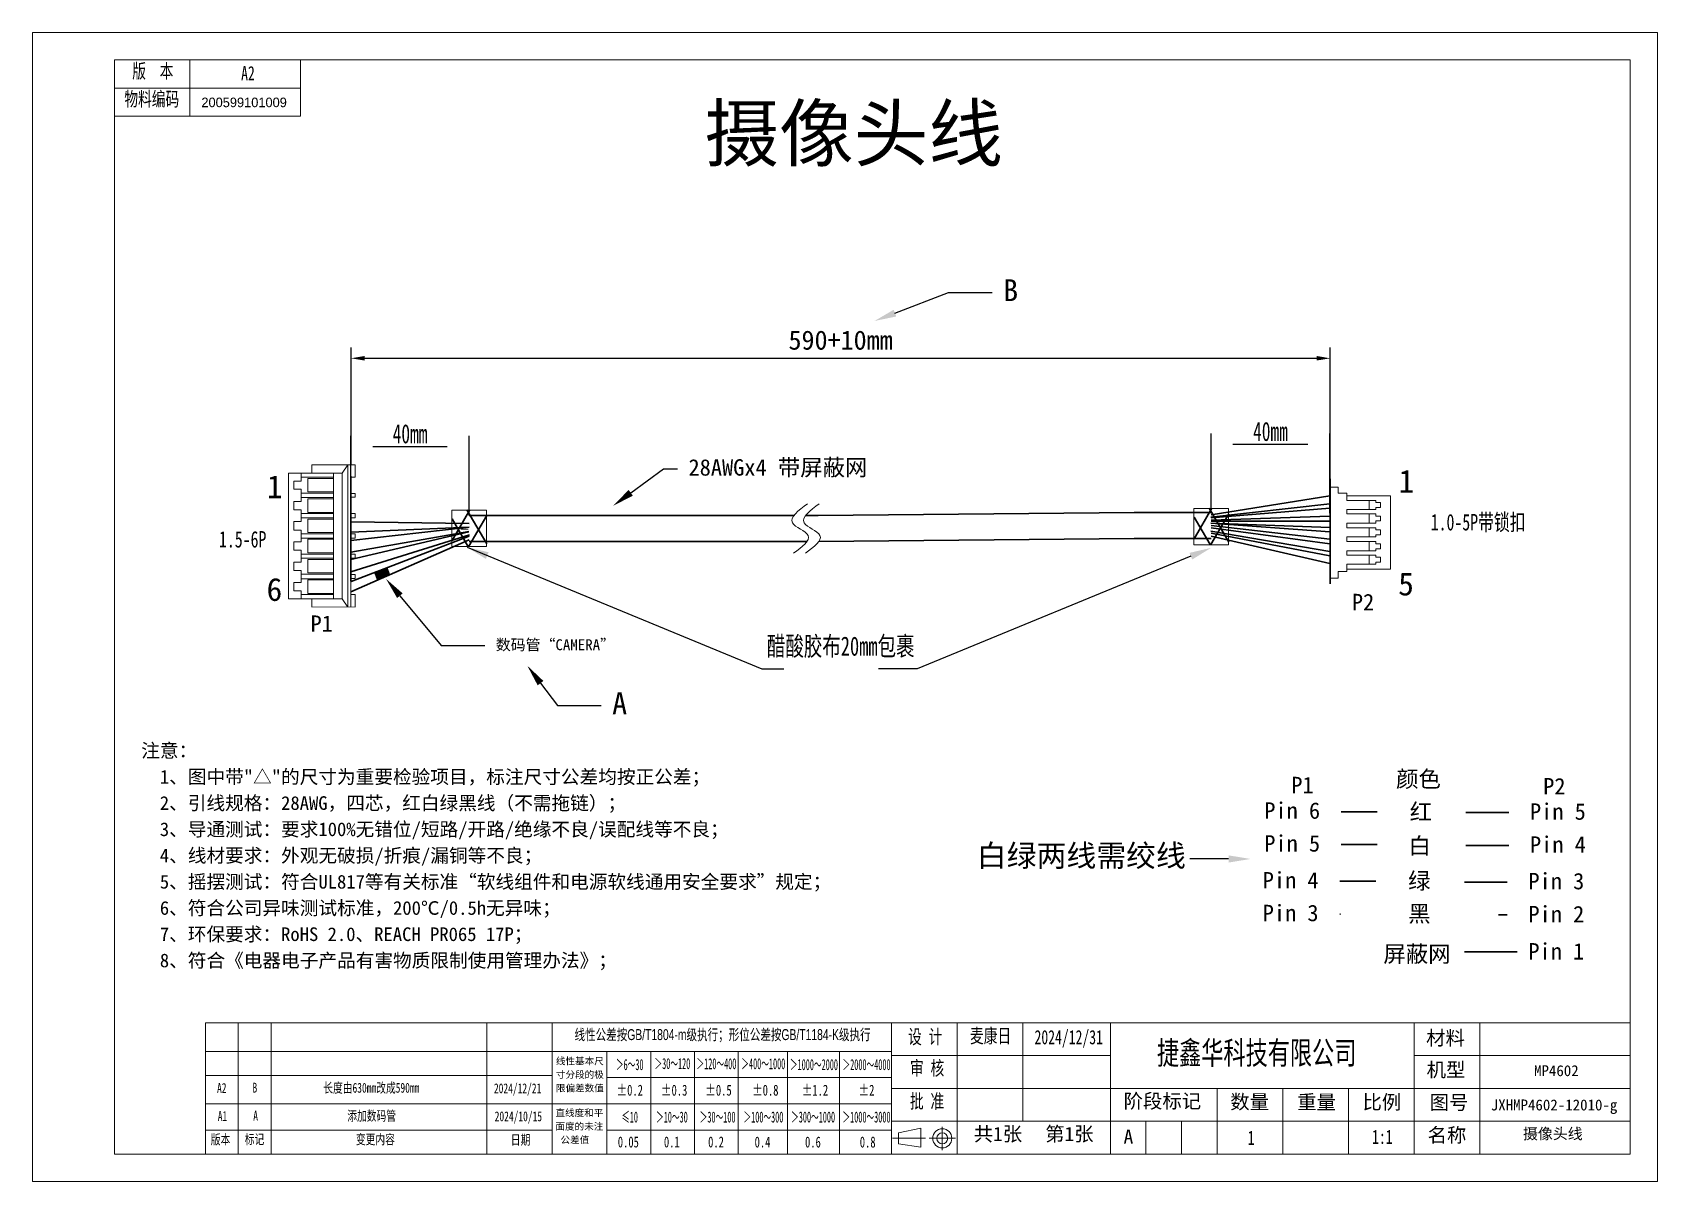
# Model space of a CAD drawing. Header units: millimetres. Extents: x 68 to 5666, y -2728 to 369.
# Drawn here: x 131.5 to 428.5, y -1430.6 to -1220.6 of the extents above; entities that cross this region are included whole.
import ezdxf
from ezdxf import colors
from ezdxf.entities.mleader import LeaderData, LeaderLine
from ezdxf.math import Vec2, Vec3

# ---------------------------------------------------------------- set-up
doc = ezdxf.new("R2010")
doc.units = ezdxf.units.MM
doc.header["$PDSIZE"] = -1
doc.layers.get('0').update_dxf_attribs({"lineweight": 18})
doc.layers.add('更新', color=10, linetype='Continuous', lineweight=18)
doc.styles.add('SLDTEXTSTYLE0', font='')
doc.styles.add('SLDTEXTSTYLE1', font='')
doc.styles.add('SLDTEXTSTYLE10', font='', dxfattribs={"width": 0.814221})
doc.styles.add('SLDTEXTSTYLE11', font='', dxfattribs={"width": 0.775464})
doc.styles.add('SLDTEXTSTYLE12', font='', dxfattribs={"width": 0.86773})
doc.styles.add('SLDTEXTSTYLE13', font='', dxfattribs={"width": 0.706367})
doc.styles.add('SLDTEXTSTYLE14', font='', dxfattribs={"width": 0.747741})
doc.styles.add('SLDTEXTSTYLE15', font='', dxfattribs={"width": 0.96773})
doc.styles.add('SLDTEXTSTYLE16', font='', dxfattribs={"width": 0.880973})
doc.styles.add('SLDTEXTSTYLE17', font='', dxfattribs={"width": 0.846113})
doc.styles.add('SLDTEXTSTYLE18', font='', dxfattribs={"width": 0.905501})
doc.styles.add('SLDTEXTSTYLE19', font='', dxfattribs={"width": 1.073784})
doc.styles.add('SLDTEXTSTYLE2', font='')
doc.styles.add('SLDTEXTSTYLE20', font='', dxfattribs={"width": 0.96122})
doc.styles.add('SLDTEXTSTYLE21', font='', dxfattribs={"width": 0.864104})
doc.styles.add('SLDTEXTSTYLE22', font='', dxfattribs={"width": 0.988767})
doc.styles.add('SLDTEXTSTYLE23', font='', dxfattribs={"width": 0.737402})
doc.styles.add('SLDTEXTSTYLE24', font='', dxfattribs={"width": 1.124152})
doc.styles.add('SLDTEXTSTYLE25', font='', dxfattribs={"width": 0.732965})
doc.styles.add('SLDTEXTSTYLE26', font='txt.shx', dxfattribs={"width": 0.6, "bigfont": 'bigfont.shx'})
doc.styles.add('SLDTEXTSTYLE3', font='', dxfattribs={"width": 0.827647})
doc.styles.add('SLDTEXTSTYLE4', font='', dxfattribs={"width": 0.842141})
doc.styles.add('SLDTEXTSTYLE5', font='', dxfattribs={"width": 0.752078})
doc.styles.add('SLDTEXTSTYLE6', font='', dxfattribs={"width": 0.833267})
doc.styles.add('SLDTEXTSTYLE7', font='', dxfattribs={"width": 0.902979})
doc.styles.add('SLDTEXTSTYLE8', font='', dxfattribs={"width": 1.050097})
doc.styles.add('SLDTEXTSTYLE9', font='', dxfattribs={"width": 0.878935})
doc.styles.get("Standard").update_dxf_attribs({"font": 'simfang.ttf'})
doc.styles.add('STYLE3', font='SimSun.ttf')
doc.styles.add('标准', font='', dxfattribs={"width": 0.667})
doc.styles.get('SLDTEXTSTYLE0').set_extended_font_data('汉仪长仿宋体')
doc.styles.get('SLDTEXTSTYLE1').set_extended_font_data('汉仪长仿宋体')
doc.styles.get('SLDTEXTSTYLE10').set_extended_font_data('汉仪长仿宋体')
doc.styles.get('SLDTEXTSTYLE11').set_extended_font_data('汉仪长仿宋体')
doc.styles.get('SLDTEXTSTYLE12').set_extended_font_data('汉仪长仿宋体')
doc.styles.get('SLDTEXTSTYLE13').set_extended_font_data('汉仪长仿宋体')
doc.styles.get('SLDTEXTSTYLE14').set_extended_font_data('汉仪长仿宋体')
doc.styles.get('SLDTEXTSTYLE15').set_extended_font_data('汉仪长仿宋体')
doc.styles.get('SLDTEXTSTYLE16').set_extended_font_data('汉仪长仿宋体')
doc.styles.get('SLDTEXTSTYLE17').set_extended_font_data('汉仪长仿宋体')
doc.styles.get('SLDTEXTSTYLE18').set_extended_font_data('汉仪长仿宋体')
doc.styles.get('SLDTEXTSTYLE19').set_extended_font_data('汉仪长仿宋体')
doc.styles.get('SLDTEXTSTYLE2').set_extended_font_data('汉仪长仿宋体')
doc.styles.get('SLDTEXTSTYLE20').set_extended_font_data('汉仪长仿宋体')
doc.styles.get('SLDTEXTSTYLE21').set_extended_font_data('汉仪长仿宋体')
doc.styles.get('SLDTEXTSTYLE22').set_extended_font_data('汉仪长仿宋体')
doc.styles.get('SLDTEXTSTYLE23').set_extended_font_data('汉仪长仿宋体')
doc.styles.get('SLDTEXTSTYLE24').set_extended_font_data('汉仪长仿宋体')
doc.styles.get('SLDTEXTSTYLE25').set_extended_font_data('汉仪长仿宋体')
doc.styles.get('SLDTEXTSTYLE3').set_extended_font_data('汉仪长仿宋体')
doc.styles.get('SLDTEXTSTYLE4').set_extended_font_data('汉仪长仿宋体')
doc.styles.get('SLDTEXTSTYLE5').set_extended_font_data('汉仪长仿宋体')
doc.styles.get('SLDTEXTSTYLE6').set_extended_font_data('汉仪长仿宋体')
doc.styles.get('SLDTEXTSTYLE7').set_extended_font_data('汉仪长仿宋体')
doc.styles.get('SLDTEXTSTYLE8').set_extended_font_data('汉仪长仿宋体')
doc.styles.get('SLDTEXTSTYLE9').set_extended_font_data('汉仪长仿宋体')
doc.styles.get('标准').set_extended_font_data('宋体')
doc.dimstyles.new('ISO-25', dxfattribs={"dimtxt": 2.5, "dimasz": 2.5, "dimexe": 1.25, "dimexo": 0.625, "dimtad": 1, "dimtxsty": 'Standard', "dimcen": 2.5, "dimdle": 5, "dimadec": 0, "dimazin": 0, "dimtfac": 1, "dimtmove": 0, "dimatfit": 3, "dimfxl": 1, "dimarcsym": 0})
doc.dimstyles.new('标准', dxfattribs={"dimtxt": 3.5, "dimasz": 4, "dimexe": 2, "dimexo": 0, "dimtad": 1, "dimdsep": 46, "dimtxsty": '标准', "dimblk": '_CAXARROW', "dimcen": 0, "dimdle": 8, "dimazin": 2, "dimtfac": 0.707107, "dimtdec": 3, "dimtmove": 2, "dimatfit": 3, "dimfxl": 1, "dimfrac": 2, "dimtolj": 1, "dimarcsym": 1})
pattern_1 = [(0, (-373.747, -1402.2326), (0, 6.985), [5.08, -1.905]), (90, (-373.747, -1402.2326), (-6.985, 4e-16), [5.08, -1.905])]

# ---------------------------------------------------------------- blocks, each defined once
blk = doc.blocks.new('*D1127')
at = {"color": 0, "linetype": 'ByBlock', "lineweight": -2}
for p, q in [((189.68, -1302.35), (189.68, -1294.37)), ((211.31, -1308.91), (211.31, -1294.37)), ((207.31, -1296.37), (193.68, -1296.37))]:
    blk.add_line(p, q, dxfattribs=at)
at = {"layer": 'Defpoints', "color": 0}
for p in [(189.68, -1296.37), (189.68, -1302.35), (211.31, -1308.91)]:
    blk.add_point(p, dxfattribs=at)
at = {"color": 0, "lineweight": 30, "insert": (200.5, -1293.99), "char_height": 3.5, "attachment_point": 5, "style": '标准'}
blk.add_mtext('\\A1;40mm', dxfattribs=at)
blk = doc.blocks.new('_CAXARROW')
blk = doc.blocks.new('*D1135')
at = {"color": 0, "linetype": 'ByBlock', "lineweight": -2}
for p, q in [((346.9, -1308.37), (346.9, -1293.93)), ((368.61, -1308.48), (368.61, -1293.93)), ((364.61, -1295.93), (350.9, -1295.93))]:
    blk.add_line(p, q, dxfattribs=at)
at = {"layer": 'Defpoints', "color": 0}
for p in [(346.9, -1295.93), (346.9, -1308.37), (368.61, -1308.48)]:
    blk.add_point(p, dxfattribs=at)
at = {"color": 0, "lineweight": 30, "insert": (357.76, -1293.56), "char_height": 3.5, "attachment_point": 5, "style": '标准'}
blk.add_mtext('\\A1;40mm', dxfattribs=at)
blk = doc.blocks.new('*D1151')
at = {"color": 0, "lineweight": -2}
for p, q in [((189.71, -1299.63), (189.71, -1278.17)), ((368.68, -1303.7), (368.68, -1278.17)), ((192.21, -1280.17), (366.18, -1280.17))]:
    blk.add_line(p, q, dxfattribs=at)
at = {"color": 0}
for points in [[(192.21, -1279.75), (192.21, -1280.58), (189.71, -1280.17)], [(366.18, -1280.58), (366.18, -1279.75), (368.68, -1280.17)]]:
    blk.add_solid(points, dxfattribs=at)
at = {"layer": 'Defpoints', "color": 0}
for p in [(368.68, -1280.17), (189.71, -1299.63), (368.68, -1303.7)]:
    blk.add_point(p, dxfattribs=at)
at = {"color": 0, "insert": (279.19, -1276.87), "char_height": 3.5, "attachment_point": 5}
blk.add_mtext('\\A1;590+10mm', dxfattribs=at)

msp = doc.modelspace()

# ---------------------------------------------------------------- hatches: boundary and pattern name
at = {"linetype": 'ByBlock', "lineweight": 30}
h = msp.add_hatch(dxfattribs=at)
h.set_pattern_fill('DIAMONDS', color=3)
h.set_pattern_definition([(60, (-982.1772, -511.3977), (-2.749631, 1.5875), []), (120, (-982.1772, -511.3977), (-2.749631, -1.5875), [])])
h.paths.add_polyline_path([(208.1975, -1307.865), (214.5049, -1307.865), (214.5049, -1314.5303), (208.1975, -1314.5303)])
h = msp.add_hatch()
h.set_pattern_fill('ANGLE', color=4)
h.set_pattern_definition(pattern_1)
h.paths.add_polyline_path([(209.7877, -1307.8749), (209.7877, -1314.5403), (212.7104, -1314.5403), (212.7104, -1307.8749)])
h = msp.add_hatch()
h.set_pattern_fill('ANGLE', color=4, style=0)
h.set_pattern_definition(pattern_1)
h.paths.add_polyline_path([(209.7877, -1307.8749), (209.7877, -1314.5403), (212.7104, -1314.5403), (212.7104, -1307.8749)])
h = msp.add_hatch(dxfattribs=at)
h.set_pattern_fill('DIAMONDS', color=3)
h.set_pattern_definition([(60, (-846.555, -511.0886), (-2.749631, 1.5875), []), (120, (-846.555, -511.0886), (-2.749631, -1.5875), [])])
h.paths.add_polyline_path([(343.8198, -1307.5559), (350.1272, -1307.5559), (350.1272, -1314.2213), (343.8198, -1314.2213)])
at = {"layer": '更新'}
h = msp.add_hatch(color=0, dxfattribs=at)
h.dxf.hatch_style = 1
edge = h.paths.add_edge_path()
edge.add_line((189.6763, -1322.8374), (211.2998, -1313.3715))
edge = h.paths.add_edge_path()
edge.add_line((189.7119, -1320.9923), (211.2998, -1312.6888))
edge = h.paths.add_edge_path()
edge.add_line((194.0297, -1319.3315), (194.5611, -1320.6991))
edge = h.paths.add_edge_path()
edge.add_line((196.3045, -1318.4565), (196.7957, -1319.7208))
h = msp.add_hatch(color=0, dxfattribs=at)
h.dxf.hatch_style = 1
edge = h.paths.add_edge_path()
edge.add_line((194.0297, -1319.3315), (194.5611, -1320.6991))
edge = h.paths.add_edge_path()
edge.add_line((196.3045, -1318.4565), (196.7957, -1319.7208))
h = msp.add_hatch(color=0, dxfattribs=at)
h.dxf.hatch_style = 1
h.paths.add_polyline_path([(196.7957, -1319.7208), (196.3045, -1318.4565), (194.0297, -1319.3315), (194.5611, -1320.6991)])

# ---------------------------------------------------------------- linework, layer by layer
at = {"lineweight": 13}
for p, q in [((160.2439, -1225.6252), (146.4939, -1225.6252)), ((160.2439, -1225.6252), (160.2439, -1230.7991)), ((160.2439, -1230.7991), (146.4939, -1230.7991)), ((289.774, -1421.7353), (289.774, -1423.7654))]:
    msp.add_line(p, q, dxfattribs=at)
at = {"color": 7, "lineweight": 13}
for p, q in [((146.4939, -1225.6252), (423.4939, -1225.6252)), ((146.4939, -1225.6252), (146.4939, -1425.6252)), ((160.2439, -1225.6252), (160.2439, -1235.9444)), ((180.4871, -1225.6252), (180.4871, -1235.9444)), ((146.4939, -1230.7991), (180.4871, -1230.7991)), ((146.4939, -1235.9444), (180.4871, -1235.9444)), ((288.4939, -1401.6252), (163.0947, -1401.6252)), ((214.5082, -1401.6252), (214.5082, -1425.6252)), ((226.4939, -1425.6252), (226.4939, -1401.6252)), ((226.4939, -1401.6252), (226.4939, -1425.6252)), ((288.4939, -1401.6252), (288.4939, -1425.6252)), ((288.4939, -1401.6252), (288.4939, -1425.6252)), ((300.4939, -1401.6252), (300.4939, -1425.6252)), ((312.4939, -1401.6252), (312.4939, -1419.6252)), ((328.4939, -1401.6252), (328.4939, -1425.6252)), ((383.9939, -1401.6252), (383.9939, -1425.6252)), ((383.9939, -1401.6252), (423.4939, -1401.6252)), ((395.9939, -1401.6252), (395.9939, -1425.6252)), ((288.4939, -1406.8464), (163.0947, -1406.8464)), ((236.4939, -1425.6252), (236.4939, -1406.8464)), ((244.4939, -1406.8464), (244.4939, -1425.6252)), ((252.4939, -1425.6252), (252.4939, -1406.8464)), ((260.4939, -1425.6252), (260.4939, -1406.8464)), ((269.4939, -1425.6252), (269.4939, -1406.8464)), ((278.9939, -1406.8464), (278.9939, -1425.6252)), ((328.4939, -1407.6252), (288.4939, -1407.6252)), ((383.9939, -1407.6252), (423.4939, -1407.6252)), ((226.4939, -1411.2252), (163.0947, -1411.2252)), ((236.4939, -1411.6464), (288.4939, -1411.6464)), ((288.4939, -1413.6252), (423.4939, -1413.6252)), ((347.9939, -1425.6252), (347.9939, -1413.6252)), ((359.9939, -1413.6252), (359.9939, -1425.6252)), ((371.9939, -1413.6252), (371.9939, -1425.6252)), ((226.4939, -1416.4464), (288.4939, -1416.4464)), ((328.4939, -1419.6252), (288.4939, -1419.6252)), ((423.4939, -1419.6252), (328.4939, -1419.6252)), ((334.9939, -1425.6252), (334.9939, -1419.6252)), ((341.4939, -1419.6252), (341.4939, -1425.6252)), ((226.4939, -1421.2464), (163.0947, -1421.2464)), ((288.4939, -1421.2464), (236.4939, -1421.2464)), ((289.774, -1421.7353), (293.8801, -1420.8505)), ((293.8801, -1420.8505), (293.8801, -1424.347)), ((297.774, -1420.6285), (297.774, -1424.9006)), ((294.7052, -1422.7291), (288.7005, -1422.7291)), ((293.8801, -1424.347), (289.774, -1423.7654)), ((300.1902, -1422.7291), (295.3578, -1422.7291)), ((146.4939, -1425.6252), (423.4939, -1425.6252)), ((163.0947, -1425.6252), (226.4939, -1425.6252))]:
    msp.add_line(p, q, dxfattribs=at)
at = {"color": 0, "linetype": 'ByBlock', "lineweight": 13}
msp.add_line((423.4839, -1225.6252), (423.4939, -1425.6252), dxfattribs=at)
for p, q in [((182.524, -1301.1441), (182.524, -1299.6321)), ((182.524, -1299.6321), (190.462, -1299.6321)), ((188.086, -1301.1441), (189.112, -1299.6321)), ((189.112, -1299.6321), (189.112, -1325.6331)), ((189.706, -1325.6331), (189.706, -1299.6321)), ((190.462, -1301.9001), (190.462, -1299.6321)), ((178.312, -1324.1211), (178.312, -1301.1441)), ((178.312, -1301.1441), (188.086, -1301.1441)), ((179.23, -1302.6021), (180.58, -1302.6021)), ((179.23, -1304.1141), (179.23, -1302.6021)), ((180.58, -1301.1441), (180.58, -1302.6021)), ((180.58, -1301.9001), (186.52, -1301.9001)), ((181.822, -1302.1161), (181.822, -1304.6001)), ((181.822, -1302.1161), (186.52, -1302.1161)), ((186.52, -1324.1211), (186.52, -1301.1441)), ((188.086, -1301.1441), (188.086, -1324.1211)), ((189.706, -1301.9001), (190.462, -1301.9001)), ((370.1509, -1303.6963), (368.6831, -1303.6963)), ((370.1509, -1304.8392), (370.1509, -1303.6963)), ((179.23, -1304.1141), (180.58, -1304.1141)), ((179.23, -1306.3281), (180.58, -1306.3281)), ((179.23, -1307.8401), (179.23, -1306.3281)), ((180.58, -1304.1141), (180.58, -1306.3281)), ((180.58, -1304.8161), (186.52, -1304.8161)), ((180.58, -1305.6261), (186.52, -1305.6261)), ((181.822, -1304.6001), (186.52, -1304.6001)), ((181.822, -1305.8421), (181.822, -1308.3261)), ((181.822, -1305.8421), (186.52, -1305.8421)), ((189.706, -1304.8701), (190.462, -1304.8701)), ((189.706, -1305.5721), (190.462, -1305.5721)), ((190.462, -1305.5721), (190.462, -1304.8701)), ((370.1509, -1304.8392), (371.7329, -1304.8392)), ((371.7329, -1306.1527), (371.7329, -1304.8392)), ((371.7329, -1305.2875), (379.6953, -1305.2875)), ((371.7329, -1306.1527), (376.9974, -1306.1527)), ((375.8231, -1306.1527), (375.8231, -1307.8292)), ((376.9974, -1306.1527), (376.9974, -1306.5396)), ((376.9974, -1306.5396), (377.8621, -1306.5396)), ((377.8621, -1306.5396), (377.8621, -1307.4423)), ((379.6953, -1305.2875), (379.6953, -1318.687)), ((179.23, -1307.8401), (180.58, -1307.8401)), ((180.58, -1307.8401), (180.58, -1310.0001)), ((180.58, -1308.5421), (186.52, -1308.5421)), ((180.58, -1309.2981), (186.52, -1309.2981)), ((181.822, -1308.3261), (186.52, -1308.3261)), ((181.822, -1309.5681), (181.822, -1311.9981)), ((181.822, -1309.5681), (186.52, -1309.5681)), ((189.706, -1308.5421), (190.462, -1308.5421)), ((190.462, -1309.2981), (189.706, -1309.2981)), ((190.462, -1308.5421), (190.462, -1309.2981)), ((371.7329, -1308.6146), (371.7329, -1307.8292)), ((371.7329, -1307.8292), (376.9974, -1307.8292)), ((371.7329, -1308.6146), (376.9974, -1308.6146)), ((375.8231, -1308.6146), (375.8231, -1310.2911)), ((376.9974, -1307.8292), (376.9974, -1307.4423)), ((376.9974, -1307.4423), (377.8621, -1307.4423)), ((376.9974, -1308.6146), (376.9974, -1309.0015)), ((376.9974, -1309.0015), (377.8621, -1309.0015)), ((377.8621, -1309.0015), (377.8621, -1309.9042)), ((179.23, -1310.0001), (180.58, -1310.0001)), ((179.23, -1311.5661), (179.23, -1310.0001)), ((179.23, -1311.5661), (180.58, -1311.5661)), ((180.58, -1311.5661), (180.58, -1313.7261)), ((180.58, -1312.2681), (186.52, -1312.2681)), ((181.822, -1311.9981), (186.52, -1311.9981)), ((189.706, -1312.2681), (190.462, -1312.2681)), ((190.462, -1312.2681), (190.462, -1313.0241)), ((371.7329, -1311.149), (371.7329, -1310.2911)), ((371.7329, -1310.2911), (376.9974, -1310.2911)), ((371.7329, -1311.149), (376.9974, -1311.149)), ((375.8231, -1312.8255), (375.8231, -1311.149)), ((376.9974, -1310.2911), (376.9974, -1309.9042)), ((376.9974, -1309.9042), (377.8621, -1309.9042)), ((376.9974, -1311.149), (376.9974, -1311.5359)), ((376.9974, -1311.5359), (377.8621, -1311.5359)), ((376.9974, -1312.8255), (376.9974, -1312.4386)), ((376.9974, -1312.4386), (377.8621, -1312.4386)), ((377.8621, -1312.4386), (377.8621, -1311.5359)), ((179.23, -1313.7261), (180.58, -1313.7261)), ((179.23, -1315.2381), (179.23, -1313.7261)), ((179.23, -1315.2381), (180.58, -1315.2381)), ((180.58, -1313.0241), (186.52, -1313.0241)), ((180.58, -1315.2651), (180.58, -1317.4251)), ((181.822, -1313.2401), (181.822, -1315.7241)), ((181.822, -1313.2401), (186.52, -1313.2401)), ((189.706, -1313.0241), (190.462, -1313.0241)), ((371.7329, -1313.6834), (371.7329, -1312.8255)), ((371.7329, -1312.8255), (376.9974, -1312.8255)), ((371.7329, -1313.6834), (376.9974, -1313.6834)), ((371.7329, -1316.1454), (371.7329, -1315.36)), ((371.7329, -1315.36), (376.9974, -1315.36)), ((375.8231, -1315.36), (375.8231, -1313.6834)), ((376.9974, -1313.6834), (376.9974, -1314.0703)), ((376.9974, -1314.0703), (377.8621, -1314.0703)), ((376.9974, -1315.36), (376.9974, -1314.9731)), ((376.9974, -1314.9731), (377.8621, -1314.9731)), ((377.8621, -1314.9731), (377.8621, -1314.0703)), ((179.23, -1317.4251), (180.58, -1317.4251)), ((179.23, -1318.9371), (179.23, -1317.4251)), ((180.58, -1315.9401), (186.52, -1315.9401)), ((180.58, -1316.6961), (186.52, -1316.6961)), ((181.822, -1315.7241), (186.52, -1315.7241)), ((181.822, -1316.9661), (181.822, -1319.3961)), ((181.822, -1316.9661), (186.52, -1316.9661)), ((190.462, -1315.9941), (189.706, -1315.9941)), ((189.706, -1316.6961), (190.462, -1316.6961)), ((190.462, -1316.6961), (190.462, -1315.9941)), ((190.462, -1316.6961), (190.462, -1315.9941)), ((371.7329, -1316.1454), (376.9974, -1316.1454)), ((371.7329, -1319.1354), (371.7329, -1317.8219)), ((371.7329, -1317.8219), (376.9974, -1317.8219)), ((375.8231, -1317.8219), (375.8231, -1316.1454)), ((376.9974, -1316.1454), (376.9974, -1316.5323)), ((376.9974, -1316.5323), (377.8621, -1316.5323)), ((376.9974, -1317.8219), (376.9974, -1317.435)), ((376.9974, -1317.435), (377.8621, -1317.435)), ((377.8621, -1317.435), (377.8621, -1316.5323)), ((179.23, -1318.9371), (180.58, -1318.9371)), ((179.23, -1321.1511), (180.58, -1321.1511)), ((179.23, -1322.6631), (179.23, -1321.1511)), ((180.58, -1318.9371), (180.58, -1321.1511)), ((180.58, -1319.6391), (186.52, -1319.6391)), ((180.58, -1320.4491), (186.52, -1320.4491)), ((181.822, -1319.3961), (186.52, -1319.3961)), ((181.822, -1320.6651), (181.822, -1323.1491)), ((181.822, -1320.6651), (186.52, -1320.6651)), ((190.462, -1319.6931), (189.706, -1319.6931)), ((189.706, -1320.3951), (190.462, -1320.3951)), ((190.462, -1320.3951), (190.462, -1319.6931)), ((190.462, -1320.3951), (190.462, -1319.6931)), ((368.6831, -1320.3333), (370.1509, -1320.3333)), ((370.1509, -1320.3333), (370.1509, -1319.1354)), ((370.1509, -1319.1354), (371.7329, -1319.1354)), ((371.7329, -1318.687), (379.6953, -1318.687)), ((178.312, -1324.1211), (188.086, -1324.1211)), ((179.23, -1322.6631), (180.58, -1322.6631)), ((180.58, -1324.1211), (180.58, -1322.6631)), ((180.58, -1323.3651), (186.52, -1323.3651)), ((180.58, -1324.1211), (186.358, -1324.1211)), ((181.822, -1323.1491), (186.52, -1323.1491)), ((182.524, -1325.6331), (182.524, -1324.1211)), ((188.086, -1324.1211), (189.112, -1325.6331)), ((189.706, -1323.3651), (190.462, -1323.3651)), ((190.462, -1323.3651), (190.462, -1325.6331)), ((182.524, -1325.6331), (190.462, -1325.6331))]:
    msp.add_line(p, q)
at = {"color": 0, "linetype": 'ByBlock', "lineweight": 30}
for p, q in [((189.6811, -1301.7083), (189.6811, -1320.8783)), ((368.6831, -1321.3785), (368.6831, -1302.2084)), ((211.3128, -1308.9138), (270.6495, -1308.9138)), ((272.7992, -1308.9138), (275.0766, -1308.9138)), ((275.0766, -1308.9138), (332.8625, -1308.3715)), ((332.8625, -1308.3715), (346.9044, -1308.3715)), ((189.7119, -1320.9923), (211.2998, -1312.6888)), ((346.9061, -1312.1402), (368.6134, -1316.2452)), ((368.6134, -1317.699), (346.9416, -1312.7023)), ((211.2998, -1313.3715), (189.6763, -1322.8374)), ((211.3151, -1313.659), (272.1265, -1313.659)), ((272.1265, -1313.659), (273.0557, -1313.6507)), ((275.219, -1313.6314), (332.8625, -1313.1167)), ((332.8625, -1313.1167), (346.9024, -1313.1167))]:
    msp.add_line(p, q, dxfattribs=at)
at = {"color": 0}
msp.add_line((368.6831, -1320.3333), (368.6831, -1303.6963), dxfattribs=at)
at = {"color": 0, "linetype": 'Continuous', "lineweight": 5}
msp.add_line((423.4927, -1401.6252), (423.4927, -1372.9501), dxfattribs=at)
at = {"color": 0, "lineweight": 5}
for p, q in [((423.4927, -1401.6252), (423.4927, -1374.7452)), ((423.4927, -1374.7452), (423.4927, -1401.6252)), ((315.8819, -1401.6252), (423.4927, -1401.6252))]:
    msp.add_line(p, q, dxfattribs=at)
at = {"linetype": 'ByBlock', "lineweight": 30}
for p, q in [((367.7149, -1381.7616), (376.6592, -1381.7616)), ((393.2005, -1381.9158), (402.8387, -1381.9158))]:
    msp.add_line(p, q, dxfattribs=at)
at = {"color": 0, "lineweight": 13}
for p, q in [((163.0947, -1401.6252), (163.0947, -1425.6252)), ((169.0947, -1401.6252), (169.0947, -1425.6252)), ((175.0947, -1401.6252), (175.0947, -1425.6252)), ((288.4939, -1401.6252), (383.9939, -1401.6252))]:
    msp.add_line(p, q, dxfattribs=at)
at = {"color": 0, "linetype": 'Continuous', "lineweight": 13}
msp.add_line((226.4939, -1416.4464), (163.0947, -1416.4464), dxfattribs=at)
at = {"color": 0, "linetype": 'ByBlock', "lineweight": 30}
for points in [[(346.8874, -1309.2324), (368.6134, -1306.7905)], [(346.9015, -1308.7758), (368.6134, -1305.3298)], [(368.6134, -1307.5551), (346.8931, -1309.3247)], [(346.8986, -1309.7595), (368.6134, -1309.0357)], [(211.2948, -1311.0503), (189.6827, -1313.4625)], [(211.2709, -1311.8847), (189.683, -1316.9564)], [(189.6832, -1315.6015), (211.2697, -1311.8134)], [(211.378, -1312.438), (189.6895, -1319.1948)], [(211.3118, -1310.3344), (189.6947, -1310.032)], [(189.7003, -1311.9665), (211.322, -1311.0317)], [(368.6134, -1311.8579), (346.8522, -1310.2895)], [(346.8522, -1310.2895), (368.6134, -1311.067)], [(346.868, -1311.7471), (368.6134, -1315.5024)], [(368.6134, -1309.9077), (346.8893, -1309.9654)], [(368.6134, -1314.0903), (346.8932, -1311.1639)], [(346.8937, -1310.7261), (368.6134, -1313.2281)]]:
    msp.add_lwpolyline(points, dxfattribs=at)
at = {"color": 4}
for points in [[(208.1148, -1307.9186), (214.4726, -1307.9186), (214.4726, -1314.5839), (208.1148, -1314.5839)], [(343.7371, -1307.6095), (350.0949, -1307.6095), (350.0949, -1314.2748), (343.7371, -1314.2748)]]:
    msp.add_lwpolyline(points, close=True, dxfattribs=at)
at = {"color": 7, "lineweight": 13}
for radius in [1.75, 1]:
    msp.add_circle((297.774, -1422.7291), radius, dxfattribs=at)
at = {"color": 0}
for points in [[(273.1332, -1306.7518), (270.385, -1310.23), (273.2621, -1312.5488), (270.5997, -1315.7694)], [(275.283, -1306.7518), (272.5347, -1310.23), (275.4118, -1312.5488), (272.7494, -1315.7694)]]:
    msp.add_spline(points, degree=3, dxfattribs=at)
at = {"layer": '更新', "color": 0}
for p, q in [((196.3045, -1318.4565), (196.7957, -1319.7208)), ((194.0297, -1319.3315), (194.5611, -1320.6991))]:
    msp.add_line(p, q, dxfattribs=at)

# ---------------------------------------------------------------- texts
at = {"style": 'STYLE3'}
for p in [(381.1615, -1304.7334), (174.3372, -1305.7341)]:
    msp.add_text('1', height=4.2, dxfattribs=at).set_placement(p)
for s, insert, char_height, attachment_point, style in [('{\\fFangSong|b0|i0|c134|p49;\\W0.707;版  本}', (149.7328, -1226.3671), 2.6, 1, 'SLDTEXTSTYLE26'), ('{\\fFangSong|b0|i0|c134|p49;\\W0.707;A2}', (170.8751, -1226.7625), 2.6, 2, 'SLDTEXTSTYLE1'), ('{\\fFangSong|b0|i0|c134|p49;\\W0.707;物料编码}', (148.282, -1231.4774), 2.6, 1, 'SLDTEXTSTYLE0'), ('{\\W0.707;线性公差按GB/T1804-m级执行；形位公差按GB/T1184-K级执行}', (257.6178, -1402.7784), 2, 2, 'SLDTEXTSTYLE0'), ('{\\fFangSong|b0|i0|c134|p49;\\W0.707;设 计}', (291.5184, -1402.8578), 2.6, 1, 'SLDTEXTSTYLE3'), ('{\\fFangSong|b0|i0|c134|p49;\\W0.707;麦康日}', (306.6074, -1402.6994), 2.6, 2, 'SLDTEXTSTYLE1'), ('{\\fFangSong|b0|i0|c134|p49;\\W0.707;2024/12/31}', (320.8838, -1402.9483), 2.6, 2, 'SLDTEXTSTYLE1'), ('{\\fFangSong|b0|i0|c134|p49;\\W0.707;捷鑫华科技有限公司}', (337.0072, -1405.0112), 4.2, 1, 'SLDTEXTSTYLE2'), ('{\\fFangSong|b0|i0|c134|p49;\\W1;材料}', (386.2041, -1403.0951), 2.6, 1, 'SLDTEXTSTYLE0'), ('{\\fFangSong|b0|i0|c134|p49;\\W0.5;＞6～30}', (238.1281, -1408.2577), 2, 1, 'SLDTEXTSTYLE4'), ('{\\fFangSong|b0|i0|c134|p49;\\W0.5;＞30～120}', (245.1771, -1408.074), 2, 1, 'SLDTEXTSTYLE5'), ('{\\fFangSong|b0|i0|c134|p49;\\W0.5;＞120～400}', (252.8508, -1408.0971), 2, 1, 'SLDTEXTSTYLE6'), ('{\\fFangSong|b0|i0|c134|p49;\\W0.5;＞400～1000}', (261.0438, -1408.0971), 2, 1, 'SLDTEXTSTYLE13'), ('{\\fFangSong|b0|i0|c134|p49;\\W0.5;＞1000～2000}', (269.9281, -1408.2577), 2, 1, 'SLDTEXTSTYLE14'), ('{\\fFangSong|b0|i0|c134|p49;\\W0.5;＞2000～4000}', (279.5395, -1408.2577), 2, 1, 'SLDTEXTSTYLE23'), ('{\\fFangSong|b0|i0|c134|p49;\\W0.707;审 核}', (291.8753, -1408.614), 2.6, 1, 'SLDTEXTSTYLE0'), ('{\\fFangSong|b0|i0|c134|p49;\\W1;机型}', (386.2915, -1408.8998), 2.6, 1, 'SLDTEXTSTYLE0'), ('{\\fFangSong|b0|i0|c134|p49;\\W0.707;A2}', (165.223, -1412.6264), 1.8, 1, 'SLDTEXTSTYLE0'), ('{\\fFangSong|b0|i0|c134|p49;\\W0.707;B}', (171.7028, -1412.5769), 1.8, 1, 'SLDTEXTSTYLE0'), ('{\\fFangSong|b0|i0|c134|p49;\\W0.707;长度由630mm改成590mm}', (184.6397, -1412.5982), 1.8, 1, 'SLDTEXTSTYLE0'), ('{\\fFangSong|b0|i0|c134|p49;\\W0.707;2024/12/21}', (215.8308, -1412.6889), 1.8, 1, 'SLDTEXTSTYLE0'), ('{\\fFangSong|b0|i0|c134|p49;\\W0.707;±0.2}', (238.2526, -1412.9334), 2, 1, 'SLDTEXTSTYLE7'), ('{\\fFangSong|b0|i0|c134|p49;\\W0.707;±0.3}', (246.3689, -1412.9334), 2, 1, 'SLDTEXTSTYLE15'), ('{\\fFangSong|b0|i0|c134|p49;\\W0.707;±0.5}', (254.4745, -1412.9334), 2, 1, 'SLDTEXTSTYLE16'), ('{\\fFangSong|b0|i0|c134|p49;\\W0.707;±0.8}', (263.0255, -1412.9334), 2, 1, 'SLDTEXTSTYLE17'), ('{\\fFangSong|b0|i0|c134|p49;\\W0.707;±1.2}', (272.1081, -1412.9334), 2, 1, 'SLDTEXTSTYLE22'), ('{\\fFangSong|b0|i0|c134|p49;\\W0.707;±2}', (282.4837, -1412.9334), 2, 1, 'SLDTEXTSTYLE24'), ('{\\fFangSong|b0|i0|c134|p49;\\W0.707;批 准}', (291.8532, -1414.6452), 2.6, 1, 'SLDTEXTSTYLE3'), ('{\\fFangSong|b0|i0|c134|p49;\\W1;阶段标记}', (330.907, -1414.6207), 2.6, 1, 'SLDTEXTSTYLE0'), ('{\\fFangSong|b0|i0|c134|p49;\\W1;数量}', (350.4064, -1414.7572), 2.6, 1, 'SLDTEXTSTYLE0'), ('{\\fFangSong|b0|i0|c134|p49;\\W1;重量}', (362.6356, -1414.8129), 2.6, 1, 'SLDTEXTSTYLE0'), ('{\\fFangSong|b0|i0|c134|p49;\\W1;比例}', (374.5742, -1414.8145), 2.6, 1, 'SLDTEXTSTYLE0'), ('{\\fFangSong|b0|i0|c134|p49;\\W0.707;A1}', (165.3587, -1417.7511), 1.8, 1, 'SLDTEXTSTYLE0'), ('{\\fFangSong|b0|i0|c134|p49;\\W0.707;A}', (171.8385, -1417.7016), 1.8, 1, 'SLDTEXTSTYLE0'), ('{\\fFangSong|b0|i0|c134|p49;\\W0.707;添加数码管}', (189.0255, -1417.7229), 1.8, 1, 'SLDTEXTSTYLE0'), ('{\\fFangSong|b0|i0|c134|p49;\\W0.707;2024/10/15}', (215.9666, -1417.8135), 1.8, 1, 'SLDTEXTSTYLE0'), ('{\\fFangSong|b0|i0|c134|p49;\\W0.5;≤10}', (239.1622, -1417.8425), 2, 1, 'SLDTEXTSTYLE8'), ('{\\fFangSong|b0|i0|c134|p49;\\W0.5;＞10～30}', (245.4652, -1417.8425), 2, 1, 'SLDTEXTSTYLE12'), ('{\\fFangSong|b0|i0|c134|p49;\\W0.5;＞30～100}', (253.4403, -1417.8425), 2, 1, 'SLDTEXTSTYLE9'), ('{\\fFangSong|b0|i0|c134|p49;\\W0.5;＞100～300}', (261.4427, -1417.8425), 2, 1, 'SLDTEXTSTYLE10'), ('{\\fFangSong|b0|i0|c134|p49;\\W0.5;＞300～1000}', (270.1457, -1417.8425), 2, 1, 'SLDTEXTSTYLE11'), ('{\\fFangSong|b0|i0|c134|p49;\\W0.5;＞1000～3000}', (279.5298, -1417.8425), 2, 1, 'SLDTEXTSTYLE25'), ('{\\fFangSong|b0|i0|c134|p49;\\W0.707;版本}', (164.0812, -1422.0487), 1.8, 1, 'SLDTEXTSTYLE0'), ('{\\fFangSong|b0|i0|c134|p49;\\W0.707;标记}', (170.2911, -1421.9992), 1.8, 1, 'SLDTEXTSTYLE0'), ('{\\fFangSong|b0|i0|c134|p49;\\W0.707;变更内容}', (190.6034, -1422.0205), 1.8, 1, 'SLDTEXTSTYLE0'), ('{\\fFangSong|b0|i0|c134|p49;\\W0.707;日期}', (218.9093, -1422.1111), 1.8, 1, 'SLDTEXTSTYLE0'), ('{\\fFangSong|b0|i0|c134|p49;\\W0.707;0.05}', (238.4721, -1422.3968), 2, 1, 'SLDTEXTSTYLE18'), ('{\\fFangSong|b0|i0|c134|p49;\\W0.707;0.1}', (246.8996, -1422.3968), 2, 1, 'SLDTEXTSTYLE19'), ('{\\fFangSong|b0|i0|c134|p49;\\W0.707;0.2}', (254.9777, -1422.3968), 2, 1, 'SLDTEXTSTYLE21'), ('{\\fFangSong|b0|i0|c134|p49;\\W0.707;0.4}', (263.4754, -1422.4087), 2, 1, 'SLDTEXTSTYLE20'), ('{\\fFangSong|b0|i0|c134|p49;\\W0.707;0.6}', (272.6897, -1422.4087), 2, 1, 'SLDTEXTSTYLE1'), ('{\\fFangSong|b0|i0|c134|p49;\\W0.707;0.8}', (282.7015, -1422.4087), 2, 1, 'SLDTEXTSTYLE1'), ('{\\fFangSong|b0|i0|c134|p49;\\W1;共1张}', (303.5108, -1420.6257), 2.6, 1, 'SLDTEXTSTYLE0'), ('{\\fFangSong|b0|i0|c134|p49;\\W1;第1张}', (316.5773, -1420.6213), 2.6, 1, 'SLDTEXTSTYLE0'), ('{\\fFangSong|b0|i0|c134|p49;\\W0.707;1:1}', (378.2067, -1421.1618), 2.6, 2, 'SLDTEXTSTYLE1'), ('{\\fFangSong|b0|i0|c134|p49;\\W1;名称}', (386.4713, -1420.8445), 2.6, 1, 'SLDTEXTSTYLE0')]:
    msp.add_mtext(s, dxfattribs=dict(insert=insert, char_height=char_height, attachment_point=attachment_point, style=style))
at = {"color": 7, "linetype": 'Continuous', "lineweight": 35, "insert": (170.1719, -1232.5238), "char_height": 1.75, "width": 8.261508, "attachment_point": 2, "style": 'SLDTEXTSTYLE1'}
msp.add_mtext('200599101009', dxfattribs=at)
at = {"linetype": 'ByBlock', "lineweight": 30, "char_height": 3, "attachment_point": 1}
for s, insert in [('{\\W0.707;\\C0;1.0-5P带锁扣}', (387.0486, -1308.6238)), ('{\\W0.707;\\C0;1.5-6P}', (165.5814, -1311.7456))]:
    msp.add_mtext(s, dxfattribs=dict(at, insert=insert))
at = {"attachment_point": 1}
for s, insert, char_height, width, style in [('6', (174.2826, -1320.3129), 4.2, 4.197941, 'STYLE3'), ('5', (381.1069, -1319.3122), 4.2, 4.197941, 'STYLE3'), ('{\\fFangSong|b0|i0|c134|p49;\\W1;图号}', (386.8488, -1414.8734), 2.6, 8.780214, 'SLDTEXTSTYLE0'), ('{\\fFangSong|b0|i0|c134|p49;\\W0.707;1}', (353.5929, -1421.3324), 2.6, 2.726669, 'SLDTEXTSTYLE1')]:
    msp.add_mtext(s, dxfattribs=dict(at, insert=insert, char_height=char_height, width=width, style=style))
at = {"color": 4, "insert": (265.7176, -1334.9318), "char_height": 3.5, "attachment_point": 7, "style": '标准'}
msp.add_mtext('{\\f宋体|b0|i0|c134|p2;\\W0.707;\\C0;醋酸胶布20mm包裹} ', dxfattribs=at)
at = {"lineweight": 5, "insert": (151.367, -1350.6125), "char_height": 2.5, "width": 197.834984, "attachment_point": 1, "line_spacing_factor": 1.15057}
msp.add_mtext('注意：\\P  1、图中带"△"的尺寸为重要检验项目，标注尺寸公差均按正公差；\\P  2、{\\C0;引线规格：}28AWG，四芯，红白绿黑线（不需拖链）；\\P  3、导通测试：要求100%无错位/短路/开路/绝缘不良/误配线等不良；\\P  4、线材要求：外观无破损/折痕/漏铜等不良；\\P  5、摇摆测试：符合UL817等有关标准“软线组件和电源软线通用安全要求”规定；\\P  6、符合公司异味测试标准，200℃/0.5h无异味；\\P  7、环保要求：RoHS 2.0、REACH PR065 17P；\\P  8、符合《电器电子产品有害物质限制使用管理办法》；\\P ', dxfattribs=at)
at = {"color": 0, "linetype": 'Continuous', "lineweight": 35, "char_height": 1.25, "attachment_point": 2, "style": 'SLDTEXTSTYLE0'}
for s, insert, width in [('线性基本尺', (231.531, -1407.9945), 18.100139), ('寸分段的极', (231.5344, -1410.4639), 18.048834), ('限偏差数值', (231.5344, -1412.9334), 17.7564), ('直线度和平', (231.4495, -1417.458), 17.859009), ('面度的未注', (231.4495, -1419.9274), 17.977008), ('公差值', (230.6298, -1422.3968), 10.681544)]:
    msp.add_mtext(s, dxfattribs=dict(at, insert=insert, width=width))
for s, insert, char_height, width, attachment_point in [('MP4602', (410.0113, -1409.3692), 2, 23.796946, 2), ('{\\C3;JXHMP4602-12010-g}', (409.5882, -1415.634), 2, 23.796946, 2), ('A', (330.9116, -1421.1226), 2.6, 2.6, 1), ('摄像头线', (409.3585, -1420.898), 2, 27.679219, 2)]:
    msp.add_mtext(s, dxfattribs=dict(insert=insert, char_height=char_height, width=width, attachment_point=attachment_point))
at = {"layer": '更新', "color": 0, "insert": (304.0957, -1369.0632), "char_height": 4, "width": 43.035148, "attachment_point": 1}
msp.add_mtext('白绿两线需绞线', dxfattribs=at)

# ---------------------------------------------------------------- dimensions: what is measured, and where the dimension line sits
at = {"color": 0}
dim = msp.add_linear_dim(base=(368.6831, -1280.1683), p1=(189.706, -1299.6321), p2=(368.6831, -1303.6963), text='590+10mm', dimstyle='ISO-25', override={"dimtxt": 3.5, "dimexe": 2, "dimexo": 0, "dimgap": 1.524, "dimtih": 1, "dimtoh": 1, "dimzin": 0, "dimtxsty": 'Standard', "dimadec": 2, "dimtolj": 1}, dxfattribs=at)
dim.commit()
dim.dimension.update_dxf_attribs({"geometry": '*D1151', "text_midpoint": (279.1946, -1276.8743)})
at = {"color": 0, "linetype": 'ByBlock', "lineweight": 30}
for base, p1, p2, picture, middle in [((189.6811, -1296.3673), (211.3128, -1308.9138), (189.6811, -1302.3546), '*D1127', (200.4969, -1293.9923)), ((346.9044, -1295.9335), (368.6134, -1308.48), (346.9044, -1308.3715), '*D1135', (357.7589, -1293.5585))]:
    dim = msp.add_linear_dim(base=base, p1=p1, p2=p2, text='40mm', dimstyle='标准', override={"dimtxsty": '标准', "dimarcsym": 0}, dxfattribs=at)
    dim.commit()
    dim.dimension.update_dxf_attribs({"geometry": picture, "text_midpoint": middle})

# ---------------------------------------------------------------- leaders
at = {"color": 0, "annotation_type": 0, "has_hookline": 1, "hookline_direction": 0, "text_width": 28.0075}
msp.add_leader([(210.9134, -1314.7034), (264.8206, -1336.9202), (268.8206, -1336.9202)], dimstyle='标准', override={"dimgap": 0.625, "dimtad": 0, "dimarcsym": 0}, dxfattribs=at)
at = {"color": 7, "linetype": 'ByBlock', "lineweight": 30}
ml = msp.add_multileader_mtext('Standard', dxfattribs=at)
ml.set_content('28AWGx4 带屏蔽网', color=7)
ml.set_leader_properties()
ml.build(insert=Vec2(0, 0))
ml.multileader.update_dxf_attribs({"text_right_attachment_type": 6})
ctx = ml.context
ctx.base_point, ctx.char_height, ctx.plane_origin = Vec3(249.3935, -1300.3785), 3, Vec3(300.0716, -1307.1223)
ctx.right_attachment = 6
notes = []
notes.append((ctx, [(0, (1, 1, 0), (246.8451, -1300.3785), (1, 0), 2.5483, [(0, [(237.6051, -1307.1223)], 256, [])])]))
ctx.mtext.insert = Vec3(251.3935, -1298.6127)
at = {"color": 0}
ml = msp.add_multileader_mtext('Standard', dxfattribs=at)
ml.set_content('')
ml.set_leader_properties()
ml.build(insert=Vec2(0, 0))
ml.multileader.update_dxf_attribs({"text_right_attachment_type": 6})
ctx = ml.context
ctx.base_point, ctx.plane_origin = Vec3(284.097, -1334.9512), Vec3(346.9024, -1314.8171)
ctx.right_attachment = 6
notes.append((ctx, [(0, (1, 1, 0), (293.1674, -1336.9512), (-1, 0), 5.0704, [(0, [(346.9024, -1314.8171)], 256, [])])]))
ctx.mtext.insert = Vec3(286.097, -1332.9512)
at = {"color": 7}
ml = msp.add_multileader_mtext('Standard', dxfattribs=at)
ml.set_content('数码管“CAMERA”', color=7)
ml.set_leader_properties()
ml.build(insert=Vec2(0, 0))
ml.multileader.update_dxf_attribs({"text_right_attachment_type": 6})
ctx = ml.context
ctx.base_point, ctx.char_height, ctx.plane_origin = Vec3(214.1675, -1332.6796), 2, Vec3(197.52, -1320.4761)
ctx.right_attachment = 6
notes.append((ctx, [(0, (1, 1, 0), (206.1675, -1332.6796), (1, 0), 8, [(0, [(196.0973, -1320.4761)], 256, [])])]))
ctx.mtext.insert = Vec3(216.1675, -1331.5253)
at = {"layer": '更新'}
ml = msp.add_multileader_mtext('Standard', dxfattribs=at)
ml.set_content('B', color=256)
ml.set_leader_properties()
ml.build(insert=Vec2(0, 0))
ml.multileader.update_dxf_attribs({"text_right_attachment_type": 6})
ctx = ml.context
ctx.base_point, ctx.plane_origin = Vec3(306.9151, -1268.1398), Vec3(285.3879, -1273.3527)
ctx.right_attachment = 6
notes.append((ctx, [(0, (1, 1, 0), (298.9151, -1268.1398), (1, 0), 8, [(0, [(285.3879, -1273.3527)], 256, [])])]))
ctx.mtext.insert = Vec3(308.9151, -1265.7284)
ml = msp.add_multileader_mtext('Standard', dxfattribs=at)
ml.set_content('A', color=256)
ml.set_leader_properties()
ml.build(insert=Vec2(0, 0))
ml.multileader.update_dxf_attribs({"text_right_attachment_type": 6})
ctx = ml.context
ctx.base_point, ctx.plane_origin = Vec3(235.4441, -1343.6281), Vec3(221.9304, -1336.3553)
ctx.right_attachment = 6
notes.append((ctx, [(0, (1, 1, 0), (227.4441, -1343.6281), (1, 0), 8, [(0, [(221.9304, -1336.3553)], 256, [])])]))
ctx.mtext.insert = Vec3(237.4441, -1341.2167)
for ctx, leaders in notes:
    for number, flags, end, landing, length, lines in leaders:
        leader = LeaderData()
        leader.index, (leader.has_last_leader_line, leader.has_dogleg_vector, leader.attachment_direction) = number, flags
        leader.last_leader_point, leader.dogleg_vector, leader.dogleg_length = Vec3(end), Vec3(landing), length
        for number, points, colour, breaks in lines:
            line = LeaderLine()
            line.index, line.vertices, line.color, line.breaks = number, Vec3.list(points), colors.encode_raw_color(colour), breaks
            leader.lines.append(line)
        ctx.leaders.append(leader)

# ---------------------------------------------------------------- next in the draw order: texts
at = {"linetype": 'ByBlock', "lineweight": 30, "insert": (184.3532, -1328.6629), "char_height": 3, "width": 14.886496, "attachment_point": 5, "bg_fill": 2}
msp.add_mtext('P1', dxfattribs=at)

# ---------------------------------------------------------------- next in the draw order: linework, layer by layer
at = {"layer": 'Defpoints', "color": 7, "lineweight": 13}
msp.add_lwpolyline([(428.4948, -1430.6252), (428.4948, -1220.6252), (131.4948, -1220.6252), (131.4948, -1430.6252)], close=True, dxfattribs=at)

# ---------------------------------------------------------------- next in the draw order: texts
at = {"lineweight": 35, "insert": (281.5859, -1239.5962), "char_height": 10, "width": 183.457219, "attachment_point": 5, "bg_fill": 2}
msp.add_mtext('{\\C1;摄像头线}', dxfattribs=at)
at = {"linetype": 'ByBlock', "lineweight": 30, "char_height": 3, "width": 14.886496, "attachment_point": 5, "bg_fill": 2}
for s, insert in [('P2', (374.6822, -1324.7172)), ('颜色', (384.8078, -1357.2189)), ('P1', (363.6087, -1358.1587))]:
    msp.add_mtext(s, dxfattribs=dict(at, insert=insert))

# ---------------------------------------------------------------- next in the draw order: texts
at = {"linetype": 'ByBlock', "lineweight": 30, "insert": (385.2484, -1363.1172), "char_height": 3, "width": 14.886496, "attachment_point": 5, "bg_fill": 2}
msp.add_mtext('红', dxfattribs=at)

# ---------------------------------------------------------------- next in the draw order: linework, layer by layer
at = {"linetype": 'ByBlock', "lineweight": 30}
for p, q in [((368.337, -1363.0401), (377.2813, -1363.0401)), ((393.483, -1363.1943), (403.1213, -1363.1943))]:
    msp.add_line(p, q, dxfattribs=at)

# ---------------------------------------------------------------- next in the draw order: texts
at = {"linetype": 'ByBlock', "lineweight": 30, "insert": (385.0428, -1369.4399), "char_height": 3, "width": 14.886496, "attachment_point": 5, "bg_fill": 2}
msp.add_mtext('白', dxfattribs=at)

# ---------------------------------------------------------------- next in the draw order: linework, layer by layer
at = {"linetype": 'ByBlock', "lineweight": 30}
for p, q in [((368.337, -1369.0461), (377.2813, -1369.0461)), ((393.483, -1369.2003), (403.1213, -1369.2003))]:
    msp.add_line(p, q, dxfattribs=at)

# ---------------------------------------------------------------- next in the draw order: texts
at = {"linetype": 'ByBlock', "lineweight": 30, "char_height": 3, "width": 14.886496, "attachment_point": 5, "bg_fill": 2}
for s, insert in [('Pin 6', (361.7277, -1362.8517)), ('Pin 5', (410.2909, -1363.0346)), ('绿', (384.9658, -1375.8327))]:
    msp.add_mtext(s, dxfattribs=dict(at, insert=insert))

# ---------------------------------------------------------------- next in the draw order: linework, layer by layer
at = {"linetype": 'ByBlock', "lineweight": 30}
for p, q in [((368.0545, -1375.7556), (376.9988, -1375.7556)), ((393.2005, -1375.9098), (402.8387, -1375.9098))]:
    msp.add_line(p, q, dxfattribs=at)

# ---------------------------------------------------------------- next in the draw order: texts
at = {"linetype": 'ByBlock', "lineweight": 30, "char_height": 3, "attachment_point": 5, "bg_fill": 2}
for s, insert, width in [('P2', (409.6432, -1358.3789), 14.886496), ('Pin 5', (361.7277, -1368.8577), 14.886496), ('Pin 4', (410.2909, -1369.0406), 14.886496), ('黑', (384.9853, -1381.847), 25.835347)]:
    msp.add_mtext(s, dxfattribs=dict(at, insert=insert, width=width))

# ---------------------------------------------------------------- next in the draw order: texts
at = {"linetype": 'ByBlock', "lineweight": 30, "char_height": 3, "width": 14.886496, "attachment_point": 5, "bg_fill": 2}
for s, insert in [('Pin 4', (361.4451, -1375.5671)), ('Pin 3', (410.0084, -1375.7501))]:
    msp.add_mtext(s, dxfattribs=dict(at, insert=insert))

# ---------------------------------------------------------------- next in the draw order: texts
for s, insert in [('Pin 3', (361.4451, -1381.5731)), ('Pin 2', (410.0084, -1381.7561))]:
    msp.add_mtext(s, dxfattribs=dict(at, insert=insert))

# ---------------------------------------------------------------- next in the draw order: leaders
at = {"layer": '更新', "color": 0}
ml = msp.add_multileader_mtext('Standard', dxfattribs=at)
ml.set_content('')
ml.set_leader_properties()
ml.build(insert=Vec2(0, 0))
ml.multileader.update_dxf_attribs({"text_right_attachment_type": 6})
ctx = ml.context
ctx.base_point, ctx.plane_origin = Vec3(331.9968, -1369.676), Vec3(354.1062, -1371.676)
ctx.right_attachment = 6
notes = []
notes.append((ctx, [(0, (1, 1, 0), (344.9968, -1371.676), (-1, 0), 0, [(0, [(354.1062, -1371.676)], 256, [])])]))
ctx.mtext.insert = Vec3(342.9968, -1367.676)
for ctx, leaders in notes:
    for number, flags, end, landing, length, lines in leaders:
        leader = LeaderData()
        leader.index, (leader.has_last_leader_line, leader.has_dogleg_vector, leader.attachment_direction) = number, flags
        leader.last_leader_point, leader.dogleg_vector, leader.dogleg_length = Vec3(end), Vec3(landing), length
        for number, points, colour, breaks in lines:
            line = LeaderLine()
            line.index, line.vertices, line.color, line.breaks = number, Vec3.list(points), colors.encode_raw_color(colour), breaks
            leader.lines.append(line)
        ctx.leaders.append(leader)

# ---------------------------------------------------------------- next in the draw order: texts
at = {"linetype": 'ByBlock', "lineweight": 30, "char_height": 3, "attachment_point": 5, "bg_fill": 2}
for s, insert, width in [('屏蔽网', (384.5343, -1389.1923), 25.835347), ('Pin 1', (409.9965, -1388.552), 14.886496)]:
    msp.add_mtext(s, dxfattribs=dict(at, insert=insert, width=width))

# ---------------------------------------------------------------- next in the draw order: linework, layer by layer
at = {"linetype": 'ByBlock', "lineweight": 30}
msp.add_line((393.1965, -1388.6298), (402.8348, -1388.6298), dxfattribs=at)

doc.saveas('drawing.dxf')
